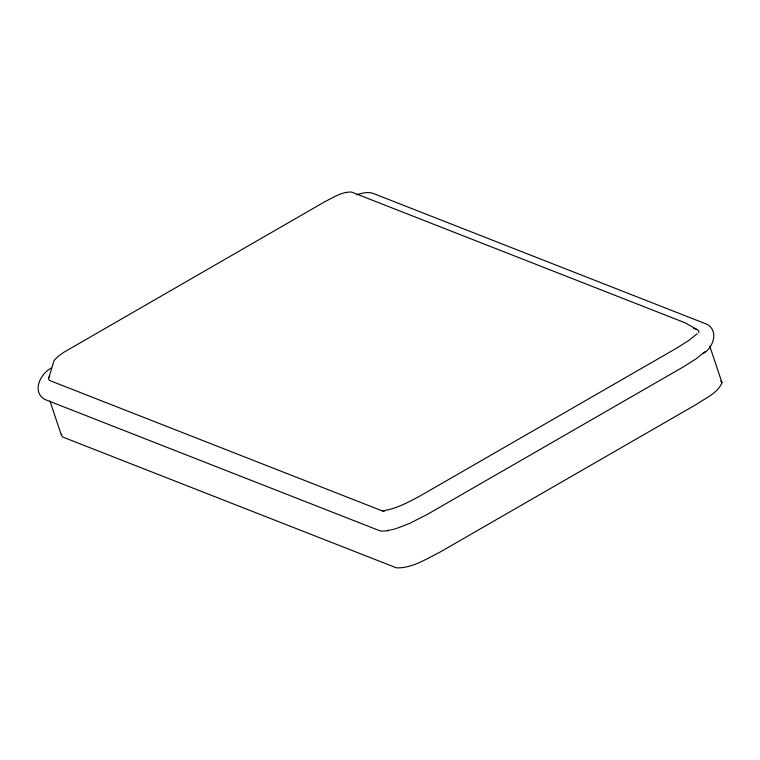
<?xml version="1.0" encoding="UTF-8"?>
<svg xmlns="http://www.w3.org/2000/svg" width="760" height="760" viewBox="0 0 760 760"><rect width="100%" height="100%" fill="white"/><g stroke="black" fill="none" stroke-linecap="round" stroke-linejoin="round"><path stroke-width="1.14" d="M693.386 328.197L697.803 329.925L684.903 322.724L351.576 192.061C341.971 191.586 333.241 197.543 324.919 201.656L63.65 352.383L57.57 356.858L54.064 360.525L48.421 379.05L49.628 380.484L383.116 511.223M709.745 346.056L722 382.688C717.649 393.205 705.451 398.126 696.559 404.301L439.878 552.188C426.293 558.923 412.053 568.404 396.406 567.843L62.823 437.076L61.465 435.423L61.684 434.14M698.811 332.471L698.678 330.524M48.611 377.948L49.314 376.599M697.176 333.716L688.778 340.48L677.169 347.842L420.594 495.662C408.69 502.132 396.349 508.792 382.793 510.844L384.56 510.834L382.669 510.844M704.976 351.69L696.122 358.824L683.933 366.558L427.243 514.444L409.06 523.659L396.663 528.39M703.845 353.153C713.308 347.282 718.713 331.265 707.446 324.463L373.768 193.657C368.191 191.311 361.95 193.211 356.421 194.769M51.167 368.096C40.517 373.768 31.645 391.153 44.45 399.304L378.119 530.109L381.681 531.145L388.522 530.755M394.031 529.14L395.779 528.646M391.087 529.843L393.148 529.397M387.438 530.423L390.06 530.072M720.642 381.045L722 382.688M49.951 401.014L61.465 435.423"/></g></svg>
